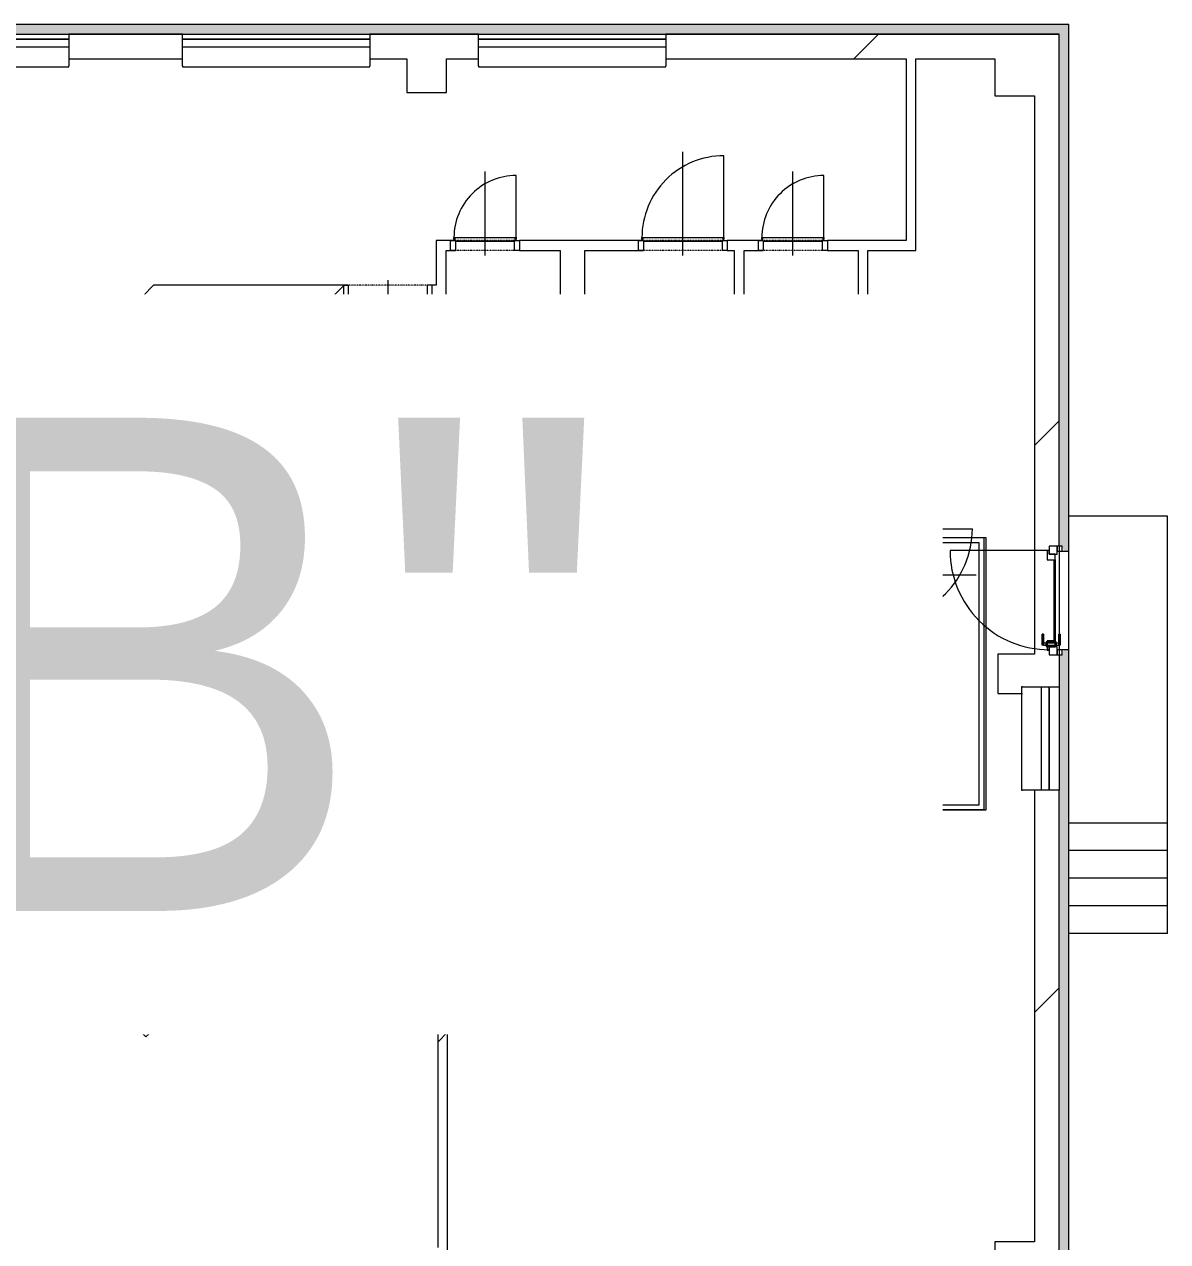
# Model space of a CAD drawing. Header units: millimetres. Extents: x -19993 to 479964, y -45352 to 20466.
# Drawn here: x 385823 to 397410, y -4477 to 7864 of the extents above; entities that cross this region are included whole.
import ezdxf

# ---------------------------------------------------------------- set-up
doc = ezdxf.new("R2010")
doc.units = ezdxf.units.MM
doc.linetypes.add('Čerchovaná se dvěma tečkami', pattern=[2.59, 1, -0.53, 0, -0.53, 0, -0.53])
for name, color, linetype, lineweight in [('A-AREA', 32, 'Continuous', 9), ('A-DOOR', 31, 'Continuous', 9), ('A-DOOR-FRAM', 31, 'Continuous', 9), ('A-FLOR', 192, 'Continuous', 9), ('A-FLOR-HRAL', 11, 'Continuous', 9), ('A-GENM', 13, 'Continuous', 9), ('A-GLAZ', 151, 'Continuous', 9), ('A-GLAZ-SILL', 1, 'Continuous', 9), ('A-WALL', 113, 'Continuous', 9), ('A-WALL-PATT', 111, 'Continuous', 25), ('G-ANNO-TEXT', 231, 'Continuous', 9), ('I-FURN', 30, 'Continuous', 9), ('S-COLS', 52, 'Continuous', 9), ('S-STRS', 31, 'Continuous', 9), ('S-STRS-MBND', 31, 'Continuous', 9)]:
    doc.layers.add(name, color=color, linetype=linetype, lineweight=lineweight)
doc.styles.add('Arial_1', font='arial.ttf', dxfattribs={"height": 5000})
pattern_1 = [(45, (312002, 0), (-7184.2, 7184.2), []), (45, (314875, -3e-12), (-7184.2, 7184.2), []), (45, (320623, -8e-12), (-4310.5, 10057.9), [4064, -2032, 67.06, -1964.94])]
pattern_2 = [(45, (312002, 0), (-7184.2, 7184.2), []), (45, (314875, -3e-12), (-7184.2, 7184.2), []), (45, (320623, -7e-12), (-4310.5, 10057.9), [4064, -2032, 67.06, -1964.94])]
pattern_3 = [(45, (312002, 0), (-7184.2, 7184.2), []), (45, (314875, 0), (-7184.2, 7184.2), []), (45, (320623, 0), (-4310.5, 10057.9), [4064, -2032, 67.06, -1964.94])]
pattern_4 = [(45, (312002, 0), (-7184.2, 7184.2), []), (45, (314875, -2e-12), (-7184.2, 7184.2), []), (45, (320623, -6e-12), (-4310.5, 10057.9), [4064, -2032, 67.06, -1964.94])]

# ---------------------------------------------------------------- blocks, each defined once
blk = doc.blocks.new('OKNO_2k_ - OKNO_2k_1900x1400-1963744-Mapka _ závislý 16')
at = {"layer": 'A-GLAZ'}
for p, q in [((-950, 126), (950, 126)), ((-950, 75), (-950, 126)), ((950, 126), (950, 75)), ((950, 75), (-950, 75)), ((-950, 75), (950, 75)), ((-950, -5), (-950, 75)), ((950, 75), (950, -5)), ((950, -5), (-950, -5))]:
    blk.add_line(p, q, dxfattribs=at)
blk = doc.blocks.new('Betonový čtvercový sloup - 400 x 400-2030943-Mapka _ závislý 16')
at = {"layer": 'S-COLS'}
h = blk.add_hatch(dxfattribs=at)
h.set_pattern_fill('FP_152', color=256, style=0, pattern_type=2)
h.set_pattern_definition([(45, (-77898, -1279), (-7184.2, 7184.2), []), (45, (-75025, -1279), (-7184.2, 7184.2), []), (45, (-69277, -1279), (-4310.5, 10057.9), [4064, -2032, 67.06, -1964.94])])
h.paths.add_polyline_path([(200, -200), (200, 200), (-200, 200), (-200, -200)])
for p, q in [((200, 200), (-200, 200)), ((-200, 200), (-200, -200)), ((200, -200), (200, 200)), ((-200, -200), (200, -200))]:
    blk.add_line(p, q, dxfattribs=at)
blk = doc.blocks.new('OKNO_1k - OKNO_1k_900x550-2034296-Mapka _ závislý 16')
at = {"layer": 'A-GLAZ'}
for p, q in [((-525, 126), (525, 126)), ((-525, 25), (-525, 126)), ((525, 126), (525, 25)), ((525, 25), (-525, 25)), ((-525, 25), (525, 25)), ((-525, -55), (-525, 25)), ((525, 25), (525, -55)), ((525, -55), (-525, -55))]:
    blk.add_line(p, q, dxfattribs=at)
blk = doc.blocks.new('parapet s nosem_vnitní - parapet s nosem_vnitní-1688577-Mapka _ závislý 16')
at = {"layer": 'A-GENM'}
for p, q in [((-525, -190), (-525, 0)), ((525, 0), (525, -190)), ((-525, -190), (-525, -200)), ((-525, -200), (525, -200)), ((-525, -200), (525, -200)), ((525, -200), (525, -190))]:
    blk.add_line(p, q, dxfattribs=at)
blk = doc.blocks.new('parapet s nosem_vnitní - parapet s nosem_vnitní-1349022-Mapka _ závislý 16')
at = {"layer": 'A-GENM'}
for p, q in [((-950, -190), (-950, 0)), ((950, 0), (950, -190)), ((-950, -190), (-950, -200)), ((-950, -200), (950, -200)), ((-950, -200), (950, -200)), ((950, -200), (950, -190))]:
    blk.add_line(p, q, dxfattribs=at)
blk = doc.blocks.new('OKNO_dvere vchod_1k_nadsvetlik - vstupni dvere 1000_2200-1689678-Mapka _ závislý 16')
at = {"layer": 'A-GLAZ'}
for p, q in [((-990, -20), (-1040, -20)), ((-1040, -20), (-1040, -71)), ((-1040, -70), (-1040, -150)), ((-960, -70), (-1040, -70)), ((-1040, -71), (-990, -71)), ((-990, -71), (-990, -20)), ((-960, -150), (-960, -70)), ((-960, -90), (-960, -150)), ((-900, -90), (-960, -90)), ((-900, -170), (-900, -90)), ((-900, -90), (-80, -90)), ((-147, -40), (-37, -40)), ((-37, -40), (-147, -40)), ((-147, -53), (-147, -40)), ((-147, -40), (-147, -53)), ((-147, -53), (-37, -53)), ((-37, -53), (-147, -53)), ((-20, -90), (-80, -90)), ((-80, -90), (-80, -170)), ((-70, -80), (-70, -180)), ((-24, -80), (-70, -80)), ((-24, -80), (-70, -80)), ((-24, -80), (-70, -80)), ((-24, -80), (-70, -80)), ((-57, -53), (-57, -207)), ((-37, -53), (-57, -53)), ((-37, -53), (-57, -53)), ((-51, -80), (-43, -80)), ((-51, -80), (-43, -80)), ((-37, -40), (-37, -53)), ((-37, -40), (-37, -53)), ((-37, -207), (-37, -53)), ((-24, -180), (-24, -80)), ((60, -70), (-20, -70)), ((-20, -70), (-20, -150)), ((-20, -150), (-20, -90)), ((60, -20), (10, -20)), ((10, -20), (10, -71)), ((10, -71), (60, -71)), ((60, -71), (60, -20)), ((60, -150), (60, -70)), ((-1040, -150), (-960, -150)), ((-995, -150), (-995, -1155)), ((-960, -150), (-995, -150)), ((-995, -150), (-995, -170)), ((-995, -170), (-900, -170)), ((-147, -207), (-37, -207)), ((-37, -207), (-147, -207)), ((-147, -207), (-147, -220)), ((-147, -220), (-147, -207)), ((-147, -220), (-37, -220)), ((-37, -220), (-147, -220)), ((-80, -170), (15, -170)), ((-70, -180), (-24, -180)), ((-70, -180), (-24, -180)), ((-70, -180), (-24, -180)), ((-70, -180), (-24, -180)), ((-57, -207), (-37, -207)), ((-57, -207), (-37, -207)), ((-43, -180), (-51, -180)), ((-43, -180), (-51, -180)), ((-37, -207), (-37, -220)), ((-37, -207), (-37, -220)), ((-24, -180), (-24, -151)), ((-20, -150), (60, -150)), ((15, -150), (-20, -150)), ((15, -170), (15, -150))]:
    blk.add_line(p, q, dxfattribs=at)
blk.add_arc((-995, -150), 1005, 270, 0, dxfattribs=at)
at = {"layer": 'A-GLAZ-SILL'}
blk.add_line((-1040, -50), (60, -50), dxfattribs=at)
blk = doc.blocks.new('DVERE_1k_oblozka - DD03_01_600x1970_koupelna-2058719-Mapka _ závislý 16')
at = {"layer": 'A-DOOR'}
for p, q in [((0, -103), (0, 747)), ((-315, 47), (-315, 707)), ((-300, 47), (-350, 47)), ((-350, 47), (-350, -53)), ((315, 77), (-315, 77)), ((-315, 77), (-315, 62)), ((-315, 62), (-300, 62)), ((-300, -53), (-300, 47)), ((-300, 37), (300, 37)), ((205, 77), (-205, 77)), ((300, 62), (315, 62)), ((350, 47), (300, 47)), ((300, 47), (300, -53)), ((315, 62), (315, 77)), ((315, 77), (315, 47)), ((350, -53), (350, 47)), ((-350, -53), (-300, -53)), ((300, -53), (350, -53))]:
    blk.add_line(p, q, dxfattribs=at)
at = {"layer": 'A-DOOR', "linetype": 'Čerchovaná se dvěma tečkami'}
for p, q in [((-300, 47), (300, 47)), ((-300, -53), (300, -53))]:
    blk.add_line(p, q, dxfattribs=at)
at = {"layer": 'A-DOOR'}
blk.add_arc((-315, 77), 630, 360, 90, dxfattribs=at)
at = {"layer": 'A-DOOR-FRAM'}
for p, q in [((-300, 47), (-350, 47)), ((-300, -53), (-300, 47)), ((300, 47), (300, -53)), ((300, 47), (350, 47)), ((-350, -53), (-300, -53)), ((350, -53), (300, -53))]:
    blk.add_line(p, q, dxfattribs=at)
blk = doc.blocks.new('DVERE_1k_oblozka - DD03_01_600x1970_koupelna-2058716-Mapka _ závislý 16')
at = {"layer": 'A-DOOR'}
for p, q in [((-350, 53), (-300, 53)), ((-350, -47), (-350, 53)), ((-300, 53), (-300, -47)), ((0, 103), (0, -747)), ((300, 53), (350, 53)), ((300, -47), (300, 53)), ((350, 53), (350, -47)), ((-300, -47), (-350, -47)), ((-315, -47), (-315, -707)), ((-315, -62), (-300, -62)), ((-315, -77), (-315, -62)), ((315, -77), (-315, -77)), ((-300, -37), (300, -37)), ((205, -77), (-205, -77)), ((350, -47), (300, -47)), ((300, -62), (315, -62)), ((315, -77), (315, -47)), ((315, -62), (315, -77))]:
    blk.add_line(p, q, dxfattribs=at)
at = {"layer": 'A-DOOR', "linetype": 'Čerchovaná se dvěma tečkami'}
for p, q in [((-300, 53), (300, 53)), ((-300, -47), (300, -47))]:
    blk.add_line(p, q, dxfattribs=at)
at = {"layer": 'A-DOOR'}
blk.add_arc((-315, -77), 630, 270, 0, dxfattribs=at)
at = {"layer": 'A-DOOR-FRAM'}
for p, q in [((-350, 53), (-300, 53)), ((-300, 53), (-300, -47)), ((300, -47), (300, 53)), ((350, 53), (300, 53)), ((-300, -47), (-350, -47)), ((300, -47), (350, -47))]:
    blk.add_line(p, q, dxfattribs=at)
blk = doc.blocks.new('DVERE_1k_oblozka - DD03_01_900x1970-2058718-Mapka _ závislý 16')
at = {"layer": 'A-DOOR'}
for p, q in [((-465, 47), (-465, 1007)), ((0, -103), (0, 1047)), ((-450, 47), (-500, 47)), ((-500, 47), (-500, -53)), ((465, 77), (-465, 77)), ((-465, 77), (-465, 62)), ((-465, 62), (-450, 62)), ((-450, -53), (-450, 47)), ((-450, 37), (450, 37)), ((355, 77), (-355, 77)), ((450, 62), (465, 62)), ((500, 47), (450, 47)), ((450, 47), (450, -53)), ((465, 62), (465, 77)), ((465, 77), (465, 47)), ((500, -53), (500, 47)), ((-500, -53), (-450, -53)), ((450, -53), (500, -53))]:
    blk.add_line(p, q, dxfattribs=at)
at = {"layer": 'A-DOOR', "linetype": 'Čerchovaná se dvěma tečkami'}
for p, q in [((-450, 47), (450, 47)), ((-450, -53), (450, -53))]:
    blk.add_line(p, q, dxfattribs=at)
at = {"layer": 'A-DOOR'}
blk.add_arc((-465, 77), 930, 360, 90, dxfattribs=at)
at = {"layer": 'A-DOOR-FRAM'}
for p, q in [((-450, 47), (-500, 47)), ((-450, -53), (-450, 47)), ((450, 47), (450, -53)), ((450, 47), (500, 47)), ((-500, -53), (-450, -53)), ((500, -53), (450, -53))]:
    blk.add_line(p, q, dxfattribs=at)
blk = doc.blocks.new('DVERE_1k_oblozka - DD03_01_800x1970_koupelna-1930961-Mapka _ závislý 16')
at = {"layer": 'A-DOOR'}
for p, q in [((-415, 72), (-415, 932)), ((0, -128), (0, 972)), ((-400, 72), (-450, 72)), ((-450, 72), (-450, -78)), ((415, 102), (-415, 102)), ((-415, 102), (-415, 87)), ((-415, 87), (-400, 87)), ((-400, -78), (-400, 72)), ((-400, 62), (400, 62)), ((305, 102), (-305, 102)), ((400, 87), (415, 87)), ((450, 72), (400, 72)), ((400, 72), (400, -78)), ((415, 87), (415, 102)), ((415, 102), (415, 72)), ((450, -78), (450, 72)), ((-450, -78), (-400, -78)), ((400, -78), (450, -78))]:
    blk.add_line(p, q, dxfattribs=at)
at = {"layer": 'A-DOOR', "linetype": 'Čerchovaná se dvěma tečkami'}
for p, q in [((-400, 72), (400, 72)), ((-400, -78), (400, -78))]:
    blk.add_line(p, q, dxfattribs=at)
at = {"layer": 'A-DOOR'}
blk.add_arc((-415, 102), 830, 360, 90, dxfattribs=at)
at = {"layer": 'A-DOOR-FRAM'}
for p, q in [((-400, 72), (-450, 72)), ((-400, -78), (-400, 72)), ((400, 72), (400, -78)), ((400, 72), (450, 72)), ((-450, -78), (-400, -78)), ((450, -78), (400, -78))]:
    blk.add_line(p, q, dxfattribs=at)
blk = doc.blocks.new('DVERE_1k_oblozka - DD03_01_600x1970_koupelna-2058720-Mapka _ závislý 16')
at = {"layer": 'A-DOOR'}
for p, q in [((0, -128), (0, 772)), ((-315, 72), (-315, 732)), ((-300, 72), (-350, 72)), ((-350, 72), (-350, -78)), ((315, 102), (-315, 102)), ((-315, 102), (-315, 87)), ((-315, 87), (-300, 87)), ((-300, -78), (-300, 72)), ((-300, 62), (300, 62)), ((205, 102), (-205, 102)), ((300, 87), (315, 87)), ((350, 72), (300, 72)), ((300, 72), (300, -78)), ((315, 87), (315, 102)), ((315, 102), (315, 72)), ((350, -78), (350, 72)), ((-350, -78), (-300, -78)), ((300, -78), (350, -78))]:
    blk.add_line(p, q, dxfattribs=at)
at = {"layer": 'A-DOOR', "linetype": 'Čerchovaná se dvěma tečkami'}
for p, q in [((-300, 72), (300, 72)), ((-300, -78), (300, -78))]:
    blk.add_line(p, q, dxfattribs=at)
at = {"layer": 'A-DOOR'}
blk.add_arc((-315, 102), 630, 360, 90, dxfattribs=at)
at = {"layer": 'A-DOOR-FRAM'}
for p, q in [((-300, 72), (-350, 72)), ((-300, -78), (-300, 72)), ((300, 72), (300, -78)), ((300, 72), (350, 72)), ((-350, -78), (-300, -78)), ((350, -78), (300, -78))]:
    blk.add_line(p, q, dxfattribs=at)
blk = doc.blocks.new('DVERE_1k_oblozka - DD03_01_800x1970_koupelna-2058714-Mapka _ závislý 16')
at = {"layer": 'A-DOOR'}
for p, q in [((-415, 47), (-415, 907)), ((0, -103), (0, 947)), ((-400, 47), (-450, 47)), ((-450, 47), (-450, -53)), ((415, 77), (-415, 77)), ((-415, 77), (-415, 62)), ((-415, 62), (-400, 62)), ((-400, -53), (-400, 47)), ((-400, 37), (400, 37)), ((305, 77), (-305, 77)), ((400, 62), (415, 62)), ((450, 47), (400, 47)), ((400, 47), (400, -53)), ((415, 62), (415, 77)), ((415, 77), (415, 47)), ((450, -53), (450, 47)), ((-450, -53), (-400, -53)), ((400, -53), (450, -53))]:
    blk.add_line(p, q, dxfattribs=at)
at = {"layer": 'A-DOOR', "linetype": 'Čerchovaná se dvěma tečkami'}
for p, q in [((-400, 47), (400, 47)), ((-400, -53), (400, -53))]:
    blk.add_line(p, q, dxfattribs=at)
at = {"layer": 'A-DOOR'}
blk.add_arc((-415, 77), 830, 360, 90, dxfattribs=at)
at = {"layer": 'A-DOOR-FRAM'}
for p, q in [((-400, 47), (-450, 47)), ((-400, -53), (-400, 47)), ((400, 47), (400, -53)), ((400, 47), (450, 47)), ((-450, -53), (-400, -53)), ((450, -53), (400, -53))]:
    blk.add_line(p, q, dxfattribs=at)
blk = doc.blocks.new('DVERE_1k_oblozka - DD03_01_800x1970_koupelna-2058717-Mapka _ závislý 16')
at = {"layer": 'A-DOOR'}
for p, q in [((-450, 53), (-400, 53)), ((-450, -47), (-450, 53)), ((-400, 53), (-400, -47)), ((0, 103), (0, -947)), ((400, 53), (450, 53)), ((400, -47), (400, 53)), ((450, 53), (450, -47)), ((-400, -47), (-450, -47)), ((-415, -47), (-415, -907)), ((-415, -62), (-400, -62)), ((-415, -77), (-415, -62)), ((415, -77), (-415, -77)), ((-400, -37), (400, -37)), ((305, -77), (-305, -77)), ((450, -47), (400, -47)), ((400, -62), (415, -62)), ((415, -77), (415, -47)), ((415, -62), (415, -77))]:
    blk.add_line(p, q, dxfattribs=at)
at = {"layer": 'A-DOOR', "linetype": 'Čerchovaná se dvěma tečkami'}
for p, q in [((-400, 53), (400, 53)), ((-400, -47), (400, -47))]:
    blk.add_line(p, q, dxfattribs=at)
at = {"layer": 'A-DOOR'}
blk.add_arc((-415, -77), 830, 270, 0, dxfattribs=at)
at = {"layer": 'A-DOOR-FRAM'}
for p, q in [((-450, 53), (-400, 53)), ((-400, 53), (-400, -47)), ((400, -47), (400, 53)), ((450, 53), (400, 53)), ((-400, -47), (-450, -47)), ((400, -47), (450, -47))]:
    blk.add_line(p, q, dxfattribs=at)
blk = doc.blocks.new('Typ horního madla - Horní madlo_Vnitřní_-2021735-Mapka _ závislý 16')
at = {"layer": 'A-FLOR-HRAL'}
for p, q in [((81250, 2608), (81250, 2658)), ((82650, 2658), (81250, 2658)), ((82650, 2608), (81250, 2608)), ((83549, 2658), (82650, 2658)), ((83499, 2608), (82650, 2608)), ((83499, -47), (83499, 2608)), ((83549, -97), (83549, 2658)), ((78696, -47), (78696, -97)), ((78696, -47), (80352, -47)), ((78696, -97), (80375, -97)), ((80375, -97), (80352, -47)), ((80352, -47), (82336, -47)), ((80375, -97), (82336, -97)), ((82336, -47), (83499, -47)), ((82336, -97), (83549, -97))]:
    blk.add_line(p, q, dxfattribs=at)
blk = doc.blocks.new('Typ horního madla - Horní madlo_Vnitřní_-2021751-Mapka _ závislý 16')
at = {"layer": 'A-FLOR-HRAL'}
for p, q in [((80970, 1459), (80970, 1509)), ((82295, 1509), (80970, 1509)), ((82420, 1509), (82295, 1509)), ((82420, 1384), (82420, 1509)), ((82295, 1459), (80970, 1459)), ((82370, 1459), (82295, 1459)), ((82370, 1384), (82370, 1459)), ((82370, 1102), (82370, 1384)), ((82420, 1052), (82420, 1384)), ((78976, 1102), (78976, 1052)), ((78976, 1102), (79816, 1102)), ((78976, 1052), (79839, 1052)), ((79839, 1052), (79816, 1102)), ((79816, 1102), (82336, 1102)), ((79839, 1052), (82336, 1052)), ((82336, 1102), (82370, 1102)), ((82336, 1052), (82420, 1052))]:
    blk.add_line(p, q, dxfattribs=at)
blk = doc.blocks.new('Kóje - Kóje-2061615-Mapka _ závislý 16')
at = {"layer": 'I-FURN'}
for p, q in [((73972, 4123), (73684, 3825)), ((74108, 3991), (73972, 4123)), ((74160, 4045), (74108, 3991)), ((75065, 2804), (74160, 4045)), ((73684, 3825), (73821, 3702)), ((73821, 3702), (74611, 2602)), ((75368, 1291), (75065, 2804)), ((74611, 2602), (74886, 1290)), ((74886, 1290), (74622, -49)), ((75112, -258), (75417, 1291)), ((75417, 1291), (75368, 1291)), ((74622, -49), (73878, -1154)), ((74236, -1556), (75112, -258)), ((67354, -981), (67091, -1259)), ((67689, -1216), (67354, -981)), ((67482, -1523), (67689, -1216)), ((73878, -1154), (72768, -1878)), ((67091, -1259), (67482, -1523)), ((73001, -2362), (74236, -1556)), ((68519, -1773), (68311, -2082)), ((68684, -1884), (68519, -1773)), ((68884, -1916), (68684, -1884)), ((68827, -2280), (68884, -1916)), ((72768, -1878), (72572, -1920)), ((72572, -1920), (72641, -2243)), ((68311, -2082), (68530, -2229)), ((69814, -2080), (69752, -2440)), ((70006, -2113), (69814, -2080)), ((71617, -2065), (71421, -2104)), ((71694, -2425), (71617, -2065)), ((71421, -2104), (70006, -2113)), ((72641, -2243), (72895, -2194)), ((72895, -2194), (73001, -2362)), ((68530, -2229), (68827, -2280)), ((69752, -2440), (69855, -2458)), ((69855, -2458), (69855, -2638)), ((71665, -2430), (71694, -2425)), ((71665, -2606), (71665, -2430)), ((69855, -2638), (71665, -2606))]:
    blk.add_line(p, q, dxfattribs=at)

msp = doc.modelspace()

# ---------------------------------------------------------------- hatches: boundary and pattern name
at = {"layer": 'A-WALL-PATT', "lineweight": 9}
msp.add_hatch(color=256, dxfattribs=at).paths.add_polyline_path([(396410, 7764), (396410, 7864), (377451, 7864), (377451, 7764), (396360, 7764)])
h = msp.add_hatch(dxfattribs=at)
h.set_pattern_fill('FP_109', color=256, angle=45, style=0, pattern_type=2)
h.set_pattern_definition(pattern_1)
h.paths.add_polyline_path([(396060, 7514), (396310, 7514), (396310, 7764), (392324, 7764), (392324, 7514), (395660, 7514), (395660, 7539), (396060, 7539)])
h.paths.add_polyline_path([(389324, 7514), (389700, 7514), (389700, 7574), (390100, 7574), (390100, 7514), (390424, 7514), (390424, 7764), (389324, 7764), (389324, 7518)])
h.paths.add_polyline_path([(384101, 7514), (384374, 7514), (384374, 7764), (383344, 7764), (383344, 7514), (383701, 7514), (383701, 7574), (384101, 7574)])
h.paths.add_polyline_path([(377451, 7514), (381444, 7514), (381444, 7764), (377451, 7764), (377451, 7574)])
h.paths.add_polyline_path([(387424, 7514), (387424, 7764), (386274, 7764), (386274, 7514)])
h = msp.add_hatch(color=256, dxfattribs=at)
h.paths.add_polyline_path([(396410, -5127), (396410, 1524), (396360, 1524), (396340, 1474), (396310, 1474), (396310, -5127), (396360, -5127)])
h.paths.add_polyline_path([(396360, 2524), (396410, 2524), (396410, 7764), (396310, 7764), (396310, 2574), (396340, 2574)])
h = msp.add_hatch(dxfattribs=at)
h.set_pattern_fill('FP_108', color=256, angle=45, style=0, pattern_type=2)
h.set_pattern_definition(pattern_4)
h.paths.add_polyline_path([(394859, 5672), (394859, 7514), (394759, 7514), (394759, 5672)])
h = msp.add_hatch(dxfattribs=at)
h.set_pattern_fill('FP_108', color=256, angle=45, style=0, pattern_type=2)
h.set_pattern_definition(pattern_2)
h.paths.add_polyline_path([(396310, -4877), (396310, 99), (396060, 99), (396060, -4877), (396090, -4877)])
h.paths.add_polyline_path([(396210, 1149), (396310, 1149), (396289, 1474), (396210, 1479), (396210, 1614), (396260, 1614), (396238, 2434), (396190, 2434), (396210, 2494), (396210, 2574), (396310, 2574), (396310, 7514), (396060, 7514), (396060, 1479), (396090, 1474), (396090, 1149), (396130, 1149)])
h = msp.add_hatch(dxfattribs=at)
h.set_pattern_fill('FP_109', color=256, angle=45, style=0, pattern_type=2)
h.set_pattern_definition(pattern_2)
h.paths.add_polyline_path([(390142, 5572), (390142, 5672), (389997, 5672), (389997, 5572), (390097, 5572)])
h.paths.add_polyline_path([(394859, 5572), (394859, 5672), (393962, 5672), (393962, 5572), (394759, 5572)])
h.paths.add_polyline_path([(393262, 5572), (393262, 5672), (392947, 5672), (392947, 5572), (393117, 5572)])
h.paths.add_polyline_path([(390842, 5572), (392047, 5572), (392047, 5672), (390842, 5672)])
h = msp.add_hatch(dxfattribs=at)
h.set_pattern_fill('FP_108', color=256, angle=45, style=0, pattern_type=2)
h.set_pattern_definition(pattern_4)
h.paths.add_polyline_path([(390097, 3047), (390097, 5572), (389997, 5572), (389997, 3047)])
h = msp.add_hatch(dxfattribs=at)
h.set_pattern_fill('FP_108', color=256, angle=45, style=0, pattern_type=2)
h.set_pattern_definition(pattern_4)
h.paths.add_polyline_path([(391504, 3047), (391504, 5572), (391254, 5572), (391254, 3047)])
h = msp.add_hatch(dxfattribs=at)
h.set_pattern_fill('FP_108', color=256, angle=45, style=0, pattern_type=2)
h.set_pattern_definition(pattern_4)
h.paths.add_polyline_path([(393117, 4007), (393117, 5572), (393017, 5572), (393017, 4007), (393050, 4007)])
h = msp.add_hatch(dxfattribs=at)
h.set_pattern_fill('FP_108', color=256, angle=45, style=0, pattern_type=2)
h.set_pattern_definition(pattern_4)
h.paths.add_polyline_path([(394372, 3047), (394372, 5572), (394272, 5572), (394272, 3047)])
h = msp.add_hatch(dxfattribs=at)
h.set_pattern_fill('FP_109', color=256, angle=45, style=0, pattern_type=2)
h.set_pattern_definition(pattern_2)
h.paths.add_polyline_path([(389957, 5071), (389997, 5071), (389997, 5221), (389957, 5221)])
h.paths.add_polyline_path([(387154, 5071), (389057, 5071), (389057, 5221), (387132, 5221), (386987, 5071), (387132, 5071)])
h = msp.add_hatch(dxfattribs=at)
h.set_pattern_fill('FP_168', color=256, angle=45, style=0, pattern_type=2)
h.set_pattern_definition([(0.952, (312002, 0), (-168.8, 10158.6), []), (0.952, (314067, -1998), (-168.8, 10158.6), []), (0.952, (318198, -5994), (3894.6, 10226.1), [4064, -2032, 67.06, -1964.94])])
h.paths.add_polyline_path([(386110, 3991), (387154, 5071), (386987, 5071), (386023, 4074), (386053, 4045)])
h = msp.add_hatch(dxfattribs=at)
h.set_pattern_fill('FP_109', color=256, angle=45, style=0, pattern_type=2)
h.set_pattern_definition(pattern_1)
h.paths.add_polyline_path([(390097, 3877), (390147, 3877), (390147, 3977), (390097, 3977)])
h.paths.add_polyline_path([(390996, 3877), (391254, 3877), (391254, 3977), (390847, 3977), (390847, 3877)])
h = msp.add_hatch(dxfattribs=at)
h.set_pattern_fill('FP_109', color=256, angle=45, style=0, pattern_type=2)
h.set_pattern_definition(pattern_1)
h.paths.add_polyline_path([(393050, 3857), (393287, 3857), (393287, 4007), (391504, 4007), (391504, 3857), (393017, 3857)])
h.paths.add_polyline_path([(393987, 3857), (394272, 3857), (394272, 4007), (393987, 4007)])
h = msp.add_hatch(dxfattribs=at)
h.set_pattern_fill('FP_108', color=256, angle=45, style=0, pattern_type=2)
h.set_pattern_definition(pattern_4)
h.paths.add_polyline_path([(392638, 3047), (392738, 3047), (392738, 3100), (392638, 3100)])
h.paths.add_polyline_path([(392738, 3800), (392738, 3857), (392638, 3857), (392638, 3800)])
h = msp.add_hatch(dxfattribs=at)
h.set_pattern_fill('FP_175', color=256, angle=45, style=0, pattern_type=2)
h.set_pattern_definition([(68.546, (312002, 0), (-9456, 3716), []), (68.546, (314636, 1148), (-9456, 3716), []), (68.546, (319905, 3444), (-7969.6, 7498.5), [4064, -2032, 67.06, -1964.94])])
h.paths.add_polyline_path([(386617, 2580), (386613, 2602), (386613, 2590)])
h.paths.add_polyline_path([(387072, 2778), (388191, 3266), (388171, 3312), (387052, 2824), (387066, 2804)])
h = msp.add_hatch(dxfattribs=at)
h.set_pattern_fill('FP_108', color=256, angle=45, style=0, pattern_type=2)
h.set_pattern_definition(pattern_4)
h.paths.add_polyline_path([(394472, 999), (394472, 1785), (394372, 1785), (394372, 999)])
h.paths.add_polyline_path([(394372, 2785), (394472, 2785), (394472, 3269), (394372, 3269), (394372, 2947)])
h = msp.add_hatch(dxfattribs=at)
h.set_pattern_fill('FP_109', color=256, angle=45, style=0, pattern_type=2)
h.set_pattern_definition(pattern_1)
h.paths.add_polyline_path([(394372, 2947), (394372, 3047), (389997, 3047), (389997, 2947), (394272, 2947)])
h = msp.add_hatch(dxfattribs=at)
h.set_pattern_fill('FP_109', color=256, angle=45, style=0, pattern_type=2)
h.set_pattern_definition(pattern_2)
h.paths.add_polyline_path([(388601, 1266), (388601, 1316), (387365, 1316), (387370, 1291), (387419, 1290), (387419, 1266)])
h = msp.add_hatch(dxfattribs=at)
h.set_pattern_fill('FP_109', color=256, angle=45, style=0, pattern_type=2)
h.set_pattern_definition(pattern_1)
h.paths.add_polyline_path([(394372, 999), (394372, 1099), (391822, 1094), (391822, 1052), (391841, 999), (393050, 999)])
h = msp.add_hatch(dxfattribs=at)
h.set_pattern_fill('FP_108', color=256, angle=45, style=0, pattern_type=2)
h.set_pattern_definition(pattern_2)
h.paths.add_polyline_path([(390112, -4535), (390112, -2006), (390012, -2006), (390012, -4535)])
h.paths.add_polyline_path([(390012, -1106), (390112, -1106), (390112, -99), (390012, -98), (390012, -249)])
h = msp.add_hatch(dxfattribs=at)
h.set_pattern_fill('FP_169', color=256, angle=45, style=0, pattern_type=2)
h.set_pattern_definition([(44.437, (312002, 0), (-7113.2, 7254.5), []), (44.437, (314875, -28), (-7113.2, 7254.5), []), (44.437, (320622, -85), (-4211.4, 10099.8), [4064, -2032, 67.06, -1964.94])])
h.paths.add_polyline_path([(394341, -291), (394342, -141), (390112, -99), (390112, -249), (393050, -278)])
h = msp.add_hatch(dxfattribs=at)
h.set_pattern_fill('FP_174', color=256, angle=45, style=0, pattern_type=2)
h.set_pattern_definition([(22.455, (312002, 0), (-3880.7, 9389.7), []), (22.455, (314656, -1102), (-3880.7, 9389.7), []), (22.455, (319964, -3305), (-124.8, 10942), [4064, -2032, 67.06, -1964.94])])
h.paths.add_polyline_path([(388204, -720), (388223, -674), (387122, -217), (387114, -268), (387370, -374)])
h = msp.add_hatch(dxfattribs=at)
h.set_pattern_fill('FP_137', color=256, angle=45, style=0, pattern_type=2)
h.set_pattern_definition([(89, (312002, 0), (-10158.5, 177.3), []), (89, (314069, 1996), (-10158.5, 177.3), []), (89, (318203, 5989), (-10087.5, 4240.7), [4064, -2032, 67.06, -1964.94])])
h.paths.add_polyline_path([(387054, -2401), (387090, -2367), (386267, -1514), (386238, -1556), (386854, -2194)])
at = {"layer": 'S-COLS'}
h = msp.add_hatch(dxfattribs=at)
h.set_pattern_fill('FP_150', color=256, style=0, pattern_type=2)
h.set_pattern_definition(pattern_3)
h.paths.add_polyline_path([(389700, 7174), (390100, 7174), (390100, 7574), (389700, 7574), (389700, 7514)])
h = msp.add_hatch(dxfattribs=at)
h.set_pattern_fill('FP_150', color=256, style=0, pattern_type=2)
h.set_pattern_definition(pattern_3)
h.paths.add_polyline_path([(396060, 7139), (396060, 7539), (395660, 7539), (395660, 7139)])
h = msp.add_hatch(dxfattribs=at)
h.set_pattern_fill('FP_150', color=256, style=0, pattern_type=2)
h.set_pattern_definition(pattern_3)
h.paths.add_polyline_path([(395690, 1079), (395933, 1079), (395940, 1149), (396090, 1149), (396090, 1479), (395690, 1479), (395690, 1149)])

# ---------------------------------------------------------------- linework, layer by layer
at = {"layer": 'A-AREA'}
msp.add_line((394472, 999), (394341, -291), dxfattribs=at)
at = {"layer": 'A-FLOR'}
for p, q in [((397410, 2878), (396410, 2878)), ((397410, -232), (397410, 2878)), ((396410, -232), (397410, -232))]:
    msp.add_line(p, q, dxfattribs=at)
at = {"layer": 'A-WALL'}
for p, q in [((396410, 7864), (377351, 7864)), ((396410, -5227), (396410, 7864)), ((386274, 7764), (387424, 7764)), ((387424, 7764), (386274, 7764)), ((389324, 7764), (390424, 7764)), ((390424, 7764), (389324, 7764)), ((392324, 7764), (396310, 7764)), ((396310, 7764), (392324, 7764)), ((396310, 2574), (396310, 7764)), ((386274, 7514), (387424, 7514)), ((389324, 7514), (389700, 7514)), ((390100, 7514), (390424, 7514)), ((392324, 7514), (394759, 7514)), ((394759, 7514), (394759, 5672)), ((394859, 7514), (395660, 7514)), ((394859, 5572), (394859, 7514)), ((396060, 7139), (396060, 1479)), ((390142, 5672), (389997, 5672)), ((389997, 5672), (389997, 5221)), ((390097, 5572), (390142, 5572)), ((390097, 3977), (390097, 5572)), ((392047, 5672), (390842, 5672)), ((390842, 5572), (391254, 5572)), ((391254, 5572), (391254, 3977)), ((391504, 5572), (392047, 5572)), ((391504, 4007), (391504, 5572)), ((393262, 5672), (392947, 5672)), ((392947, 5572), (393017, 5572)), ((393017, 5572), (393017, 4007)), ((393117, 5572), (393262, 5572)), ((393117, 4007), (393117, 5572)), ((394759, 5672), (393962, 5672)), ((393962, 5572), (394272, 5572)), ((394272, 5572), (394272, 4007)), ((394372, 5572), (394859, 5572)), ((394372, 3269), (394372, 5572)), ((387132, 5221), (386023, 4074)), ((389057, 5221), (387132, 5221)), ((389997, 5221), (389957, 5221)), ((386162, 4045), (387154, 5071)), ((387154, 5071), (389057, 5071)), ((389957, 5071), (389997, 5071)), ((389997, 5071), (389997, 2947)), ((390147, 3977), (390097, 3977)), ((391254, 3977), (390847, 3977)), ((393017, 4007), (391504, 4007)), ((393287, 4007), (393117, 4007)), ((394272, 4007), (393987, 4007)), ((390097, 3047), (390097, 3877)), ((390097, 3877), (390147, 3877)), ((390847, 3877), (391254, 3877)), ((391254, 3877), (391254, 3047)), ((391504, 3047), (391504, 3857)), ((391504, 3857), (392638, 3857)), ((392638, 3857), (392638, 3800)), ((392738, 3857), (393287, 3857)), ((392738, 3800), (392738, 3857)), ((393987, 3857), (394272, 3857)), ((394272, 3857), (394272, 3047)), ((388171, 3312), (387051, 2823)), ((387072, 2778), (388191, 3266)), ((388191, 3266), (388171, 3312)), ((394472, 3269), (394372, 3269)), ((394472, 2785), (394472, 3269)), ((392638, 3100), (392638, 3047)), ((392738, 3047), (392738, 3100)), ((391254, 3047), (390097, 3047)), ((392638, 3047), (391504, 3047)), ((394272, 3047), (392738, 3047)), ((389997, 2947), (394372, 2947)), ((394372, 2947), (394372, 2785)), ((386600, 2620), (386617, 2580)), ((396340, 2524), (396410, 2524)), ((396260, 1614), (396260, 2434)), ((394372, 1785), (394372, 1099)), ((394472, 999), (394472, 1785)), ((396410, 1524), (396340, 1524)), ((396310, 1474), (396310, 1149)), ((386882, 1316), (386882, 1266)), ((388601, 1316), (387365, 1316)), ((387414, 1266), (388601, 1266)), ((388601, 1266), (388601, 1316)), ((394372, 1099), (391822, 1099)), ((391822, 1052), (391822, 999)), ((391822, 999), (394472, 999)), ((396060, 99), (396060, -4477)), ((396310, -5127), (396310, 99)), ((390012, -98), (390012, -1106)), ((394342, -141), (390012, -98)), ((388223, -674), (387120, -216)), ((394341, -291), (394342, -141)), ((397410, -1352), (397410, -232)), ((387105, -264), (388204, -720)), ((390112, -1106), (390112, -249)), ((390112, -249), (394341, -291)), ((397410, -512), (396410, -512)), ((388204, -720), (388223, -674)), ((397410, -792), (396410, -792)), ((397410, -1072), (396410, -1072)), ((397410, -1352), (396410, -1352)), ((386238, -1556), (387054, -2401)), ((387090, -2367), (386267, -1514)), ((390012, -2006), (390012, -4535)), ((390112, -4877), (390112, -2006)), ((387054, -2401), (387090, -2367))]:
    msp.add_line(p, q, dxfattribs=at)
at = {"layer": 'S-COLS'}
for p, q in [((389700, 7514), (389700, 7174)), ((390100, 7174), (390100, 7514)), ((395660, 7514), (395660, 7139)), ((389700, 7174), (390100, 7174)), ((395660, 7139), (396060, 7139)), ((396060, 1479), (395690, 1479)), ((395690, 1479), (395690, 1079)), ((395690, 1079), (395940, 1079)), ((396060, -4477), (395660, -4477)), ((395660, -4477), (395660, -4877))]:
    msp.add_line(p, q, dxfattribs=at)
at = {"layer": 'S-STRS'}
for p, q in [((390977, 1102), (391257, 1102)), ((390977, 1052), (390977, -47)), ((390977, 1052), (390977, -47)), ((391257, 1102), (391537, 1102)), ((391257, 1052), (391257, -47)), ((391257, 1052), (391257, -47)), ((391537, 1102), (391817, 1102)), ((391537, 1052), (391537, 241)), ((391537, 1052), (391537, 241)), ((391817, 1102), (391818, 1102)), ((391817, 1052), (391817, 372)), ((391817, 1052), (391817, 372)), ((392097, 928), (392097, 502)), ((392097, 928), (392097, 502)), ((392377, 860), (392377, 633)), ((392377, 860), (392377, 633)), ((392657, 792), (392657, 763)), ((392657, 792), (392657, 763)), ((391537, 213), (391537, -47)), ((391537, 213), (391537, -47)), ((391817, 145), (391817, -47)), ((391817, 145), (391817, -47)), ((392097, 77), (392097, -47)), ((392097, 77), (392097, -47)), ((390977, -98), (391257, -98)), ((391257, -98), (391537, -98)), ((391537, -98), (391817, -98)), ((391817, -98), (392097, -98)), ((392097, -98), (392377, -98))]:
    msp.add_line(p, q, dxfattribs=at)
at = {"layer": 'S-STRS-MBND'}
for p, q in [((392972, 1458), (392972, 2658)), ((394372, 2658), (392972, 2658)), ((393252, 1458), (393252, 2658)), ((393252, 1458), (393252, 2658)), ((393532, 1458), (393532, 2658)), ((393532, 1458), (393532, 2658)), ((393812, 1458), (393812, 2658)), ((393812, 1458), (393812, 2658)), ((394092, 1458), (394092, 2658)), ((394092, 1458), (394092, 2658)), ((395572, 2658), (394372, 2658)), ((394372, 1458), (394372, 2658)), ((394372, 1458), (394372, 2658)), ((395572, -98), (395572, 2658)), ((394372, 1458), (392972, 1458)), ((394372, 1458), (394372, 1102)), ((391818, 1102), (394337, 1102)), ((391874, 982), (391818, 1102)), ((392097, 999), (392097, 928)), ((392097, 999), (392097, 928)), ((392377, 1102), (392377, 860)), ((392377, 1102), (392377, 860)), ((392657, 1102), (392657, 792)), ((392657, 1102), (392657, 792)), ((392937, 1102), (392937, -98)), ((392937, 1102), (392937, -98)), ((393217, 1102), (393217, -98)), ((393217, 1102), (393217, -98)), ((393497, 1102), (393497, -98)), ((393497, 1102), (393497, -98)), ((393777, 1102), (393777, -98)), ((393777, 1102), (393777, -98)), ((394057, 1102), (394057, -98)), ((394057, 1102), (394057, -98)), ((394372, 1102), (394337, 1102)), ((394337, 1102), (394337, -98)), ((394337, 1102), (394337, -98)), ((392697, 782), (391874, 982)), ((391497, 222), (392697, 782)), ((392657, 763), (392657, -98)), ((392657, 763), (392657, -98)), ((392377, 633), (392377, -98)), ((392377, 633), (392377, -98)), ((392097, 502), (392097, 77)), ((392097, 502), (392097, 77)), ((391817, 372), (391817, 145)), ((391817, 372), (391817, 145)), ((392321, 22), (391497, 222)), ((391537, 241), (391537, 213)), ((391537, 241), (391537, 213)), ((392377, -98), (392321, 22)), ((392377, -98), (394337, -98)), ((394337, -98), (395572, -98))]:
    msp.add_line(p, q, dxfattribs=at)

# ---------------------------------------------------------------- block references
at = {"layer": 'A-DOOR'}
for name, p, rotation in [('DVERE_1k_oblozka - DD03_01_800x1970_koupelna-2058717-Mapka _ závislý 16', (392497, 5625), 180), ('DVERE_1k_oblozka - DD03_01_600x1970_koupelna-2058716-Mapka _ závislý 16', (390492, 5625), 180), ('DVERE_1k_oblozka - DD03_01_600x1970_koupelna-2058716-Mapka _ závislý 16', (393612, 5625), 180), ('DVERE_1k_oblozka - DD03_01_800x1970_koupelna-1930961-Mapka _ závislý 16', (389507, 5143), 180), ('DVERE_1k_oblozka - DD03_01_600x1970_koupelna-2058716-Mapka _ závislý 16', (392690, 3450), 90), ('DVERE_1k_oblozka - DD03_01_900x1970-2058718-Mapka _ závislý 16', (394424, 2285), 270), ('DVERE_1k_oblozka - DD03_01_800x1970_koupelna-2058714-Mapka _ závislý 16', (390065, -1556), 270)]:
    msp.add_blockref(name, p, dxfattribs=dict(at, rotation=rotation))
for name, p in [('DVERE_1k_oblozka - DD03_01_600x1970_koupelna-2058720-Mapka _ závislý 16', (393637, 3935)), ('DVERE_1k_oblozka - DD03_01_600x1970_koupelna-2058719-Mapka _ závislý 16', (390497, 3930))]:
    msp.add_blockref(name, p, dxfattribs=at)
at = {"layer": 'A-FLOR-HRAL'}
for name in ['Typ horního madla - Horní madlo_Vnitřní_-2021735-Mapka _ závislý 16', 'Typ horního madla - Horní madlo_Vnitřní_-2021751-Mapka _ závislý 16']:
    msp.add_blockref(name, (312002, 0), dxfattribs=at)
at = {"layer": 'A-GENM'}
for p in [(385324, 7634), (388374, 7634), (391374, 7634)]:
    msp.add_blockref('parapet s nosem_vnitní - parapet s nosem_vnitní-1349022-Mapka _ závislý 16', p, dxfattribs=at)
at = {"layer": 'A-GENM', "rotation": 270.0000000000001}
msp.add_blockref('parapet s nosem_vnitní - parapet s nosem_vnitní-1688577-Mapka _ závislý 16', (396130, 624), dxfattribs=at)
at = {"layer": 'A-GLAZ'}
for p in [(385324, 7639), (388374, 7639), (391374, 7639)]:
    msp.add_blockref('OKNO_2k_ - OKNO_2k_1900x1400-1963744-Mapka _ závislý 16', p, dxfattribs=at)
at = {"layer": 'A-GLAZ', "rotation": 270.0000000000001}
for name, p in [('OKNO_dvere vchod_1k_nadsvetlik - vstupni dvere 1000_2200-1689678-Mapka _ závislý 16', (396360, 1534)), ('OKNO_1k - OKNO_1k_900x550-2034296-Mapka _ závislý 16', (396185, 624))]:
    msp.add_blockref(name, p, dxfattribs=at)
at = {"layer": 'I-FURN'}
msp.add_blockref('Kóje - Kóje-2061615-Mapka _ závislý 16', (312002, 0), dxfattribs=at)
at = {"layer": 'S-COLS'}
msp.add_blockref('Betonový čtvercový sloup - 400 x 400-2030943-Mapka _ závislý 16', (389900, 1279), dxfattribs=at)

# ---------------------------------------------------------------- next in the draw order: texts
at = {"layer": 'G-ANNO-TEXT', "color": 7, "insert": (382177, 3876), "char_height": 5000, "width": 11704.64, "attachment_point": 1, "style": 'Arial_1', "bg_fill": 3, "box_fill_scale": 1.25, "bg_fill_color": 256, "bg_fill_true_color": 13158600, "bg_fill_transparency": 0}
msp.add_mtext('"B"', dxfattribs=at)

doc.saveas('drawing.dxf')
